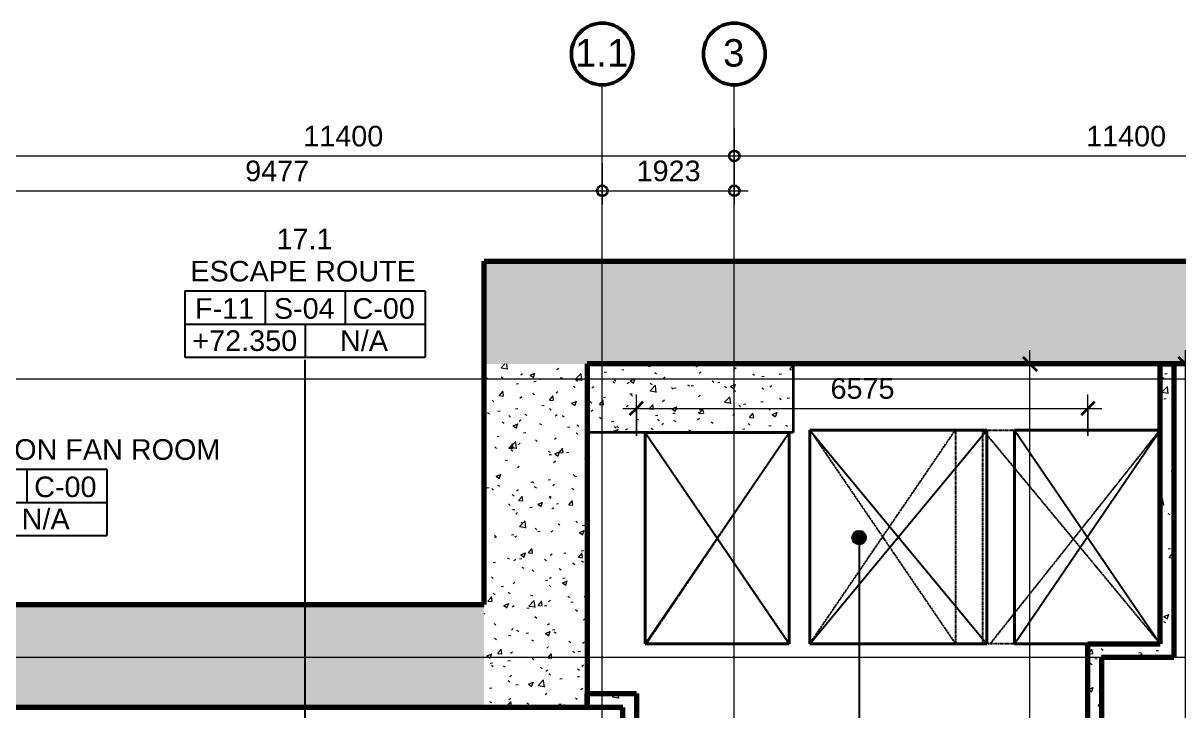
# Model space of a CAD drawing. Header units: millimetres. Extents: x -920221 to -841619, y -18676 to 22445.
# Drawn here: x -903239 to -886408, y 11415 to 21440 of the extents above; entities that cross this region are included whole.
import ezdxf

# ---------------------------------------------------------------- set-up
doc = ezdxf.new("R2010")
doc.units = ezdxf.units.MM
doc.linetypes.add('DPA_Grid _ Level 100', pattern=[10, 5.5, -1.6, 1.3, -1.6])
doc.linetypes.add('DPA_Overhead 100', pattern=[2.75, 1.75, -1])
for name, color, linetype, lineweight in [('_ _ A-DETL-OPENING', 1, 'Continuous', 25), ('A-ANNO-DIMS', 1, 'Continuous', 9), ('A-ANNO-DIMS-100', 1, 'Continuous', 9), ('A-FLOR-E', 2, 'Continuous', 35), ('A-FLOR-OVHD', 2, 'DPA_Overhead 100', 25), ('A-ROOM-IDEN', 3, 'Continuous', 25), ('A-ROOM-LINE', 3, 'Continuous', 25), ('A-WALL', 5, 'Continuous', 35), ('A-WALL-PATT', 1, 'Continuous', 35), ('S-GRID', 251, 'Continuous', 9), ('S-GRID-IDEN', 3, 'Continuous', 50), ('WALL', 5, 'Continuous', 35), ('WALL-E', 2, 'Continuous', 35)]:
    doc.layers.add(name, color=color, linetype=linetype, lineweight=lineweight)
doc.styles.add('Arial', font='arial.ttf', dxfattribs={"height": 400})
doc.styles.add('Arial_2', font='arial.ttf', dxfattribs={"height": 300})
doc.dimstyles.new('DPA-DIM-3_0_C-C', dxfattribs={"dimscale": 304.8, "dimtxt": 306.07782, "dimasz": 0.492126, "dimexe": 0.656168, "dimexo": 0.0625, "dimgap": 0.164042, "dimtad": 1, "dimdec": 0, "dimzin": 0, "dimdsep": 46, "dimtxsty": 'Arial_2', "dimblk1": 'DOTBLANK', "dimblk2": 'DOTBLANK', "dimsah": 1, "dimcen": 0.09, "dimdle": 0.656168, "dimadec": 8, "dimazin": 0, "dimtfac": 1, "dimtdec": 4, "dimtix": 1, "dimtmove": 0, "dimatfit": 3, "dimfxl": 1.312336, "dimfxlon": 1, "dimtvp": 1, "dimtolj": 1, "dimtzin": 0, "dimarcsym": 2})
doc.dimstyles.new('DPA-DIM-3_0_T-T', dxfattribs={"dimscale": 304.8, "dimtxt": 306.07782, "dimasz": 0.656168, "dimexe": 0.656168, "dimexo": 0.0625, "dimgap": 0.164042, "dimtad": 1, "dimdec": 0, "dimzin": 0, "dimdsep": 46, "dimtxsty": 'Arial_2', "dimblk1": 'OBLIQUE', "dimblk2": 'OBLIQUE', "dimsah": 1, "dimcen": 0.09, "dimdle": 0.656168, "dimadec": 8, "dimazin": 0, "dimtfac": 1, "dimtdec": 4, "dimtix": 1, "dimtmove": 0, "dimatfit": 3, "dimfxl": 1.312336, "dimfxlon": 1, "dimtvp": 1, "dimtolj": 1, "dimtzin": 0, "dimarcsym": 2})
pattern_1 = [(50, (0, 0), (728.7365, -63.75582), [76.2, -838.2]), (355, (0, 0), (-140.9716, 764.2276), [60.96, -670.56]), (100.451, (60.7, -5.3), (587.77, 700.46675), [64.76, -712.36]), (46.184, (0, 203.2), (1084.3162, -168.171), [114.3, -1257.3]), (96.636, (90.4, 189.2), (949.6099, 989.7098), [97.14, -1068.54]), (351.184, (0, 203.2), (949.6206, 989.7012), [91.44, -1005.84]), (21, (101.6, 152.4), (606.45787, -409.06057), [76.2, -838.2]), (326, (101.6, 152.4), (247.20834, 736.7529), [60.96, -670.56]), (71.451, (152.14, 118.3), (853.66825, 327.68547), [64.76, -712.36]), (37.5, (0, 0), (12.35469, 338.22012), [33.528, -628.904, 33.528, -647.192, -673.1]), (37.5, (0, 0), (12.35469, 338.22012), [-1343.152, 33.528, -639.572]), (7.5, (0, 0), (267.27887, 400.72213), [33.528, -354.584, 33.528, -613.664, -256.54]), (7.5, (0, 0), (267.27887, 400.72213), [-1035.304, 33.528, -223.012]), (327.5, (-226.57, 0), (542.36333, -22.915345), [33.528, -220.472, 33.528, -758.952, -1051.56]), (327.5, (-226.57, 0), (542.36333, -22.915345), [-1046.48, 33.528, -1018.032]), (317.5, (-328.17, 0), (592.51696, 101.7071), [33.528, -296.672, 33.528, -492.76, -746.76]), (317.5, (-328.17, 0), (592.51696, 101.7071), [-856.488, 33.528, -713.232])]

# ---------------------------------------------------------------- blocks, each defined once
blk = doc.blocks.new('Walls New - Walls New-13988885-4280-01 ENLARGED LOWER PLATFORM LEVEL - REFLECTED CEILING PLAN - SHEET 1')
at = {"layer": 'A-WALL-PATT', "lineweight": 9}
h = blk.add_hatch(dxfattribs=at)
h.set_pattern_fill('FP_1', color=256, style=0, pattern_type=2)
h.set_pattern_definition(pattern_1)
h.paths.add_polyline_path([(-892025, 15472), (-892025, 16472), (-895025, 16472), (-895025, 15472)])
at = {"layer": 'WALL'}
for p, q in [((-895025, 16472), (-892025, 16472)), ((-895025, 15472), (-895025, 16472)), ((-892025, 16472), (-892025, 15472)), ((-892025, 15472), (-895025, 15472))]:
    blk.add_line(p, q, dxfattribs=at)
blk = doc.blocks.new('Grid - 100 Scale-2291345-4280-01 ENLARGED LOWER PLATFORM LEVEL - REFLECTED CEILING PLAN - SHEET 1')
at = {"layer": 'S-GRID-IDEN'}
blk.add_circle((0, 0), 4.5, dxfattribs=at)
blk = doc.blocks.new('DIMBLOCK2-4280-01 ENLARGED LOWER PLATFORM LEVEL - REFLECTED CEILING PLAN - SHEET 1')
at = {"layer": 'A-ANNO-DIMS-100'}
for p, q in [((-904282, 19904), (-904282, 19304)), ((-904282, 19504), (-904282, 19904)), ((-892882, 19904), (-892882, 19304)), ((-892882, 19504), (-892882, 19904)), ((-904282, 19504), (-892882, 19504))]:
    blk.add_line(p, q, dxfattribs=at)
at = {"layer": 'A-ANNO-DIMS-100', "lineweight": 35}
for centre in [(-904282, 19504), (-892882, 19504)]:
    blk.add_circle(centre, 75, dxfattribs=at)
at = {"layer": 'A-ANNO-DIMS-100', "color": 0, "insert": (-899159, 19943), "char_height": 300, "width": 1384.41, "attachment_point": 1, "line_spacing_factor": 0.941778, "style": 'Arial_2'}
blk.add_mtext('11400', dxfattribs=at)
blk = doc.blocks.new('_DotBlank')
at = {"color": 0, "linetype": 'ByBlock', "lineweight": -2}
blk.add_line((-0.5, 0), (-1, 0), dxfattribs=at)
blk.add_circle((0, 0), 0.5, dxfattribs=at)
blk = doc.blocks.new('DIMBLOCK3-4280-01 ENLARGED LOWER PLATFORM LEVEL - REFLECTED CEILING PLAN - SHEET 1')
at = {"layer": 'A-ANNO-DIMS-100'}
for p, q in [((-892882, 19904), (-892882, 19304)), ((-892882, 19504), (-892882, 19904)), ((-881482, 19904), (-881482, 19304)), ((-881482, 19504), (-881482, 19904)), ((-892882, 19504), (-881482, 19504))]:
    blk.add_line(p, q, dxfattribs=at)
at = {"layer": 'A-ANNO-DIMS-100', "lineweight": 35}
for centre in [(-892882, 19504), (-881482, 19504)]:
    blk.add_circle(centre, 75, dxfattribs=at)
at = {"layer": 'A-ANNO-DIMS-100', "color": 0, "insert": (-887759, 19943), "char_height": 300, "width": 1384.41, "attachment_point": 1, "line_spacing_factor": 0.941778, "style": 'Arial_2'}
blk.add_mtext('11400', dxfattribs=at)
blk = doc.blocks.new('DPA_Room Tag Box - Standard-4486259-4280-01 ENLARGED LOWER PLATFORM LEVEL - REFLECTED CEILING PLAN - SHEET 1')
at = {"layer": 'A-ROOM-LINE'}
for p, q in [((-17.5, -2.94), (-17.5, -12.6)), ((-17.5, -2.94), (17.5, -2.94)), ((-5.83, -2.94), (-5.83, -7.77)), ((5.83, -2.94), (5.83, -7.77)), ((17.5, -2.94), (17.5, -12.6)), ((-17.5, -7.77), (17.5, -7.77)), ((0, -7.77), (0, -12.6)), ((-17.5, -12.6), (17.5, -12.6))]:
    blk.add_line(p, q, dxfattribs=at)
blk = doc.blocks.new('DIMBLOCK18-4280-01 ENLARGED LOWER PLATFORM LEVEL - REFLECTED CEILING PLAN - SHEET 1')
at = {"layer": 'A-ANNO-DIMS-100'}
for p, q in [((-894307, 15425), (-894307, 16025)), ((-887732, 15425), (-887732, 16025)), ((-894507, 15825), (-887532, 15825)), ((-894307, 15825), (-894307, 15425)), ((-887732, 15825), (-887732, 15425))]:
    blk.add_line(p, q, dxfattribs=at)
at = {"layer": 'A-ANNO-DIMS-100', "lineweight": 35}
for p, q in [((-894307, 15825), (-894407, 15725)), ((-894307, 15825), (-894207, 15925)), ((-887732, 15825), (-887832, 15725)), ((-887732, 15825), (-887632, 15925))]:
    blk.add_line(p, q, dxfattribs=at)
at = {"layer": 'A-ANNO-DIMS-100', "color": 0, "insert": (-891481, 16265), "char_height": 300, "width": 1107.53, "attachment_point": 1, "line_spacing_factor": 0.941778, "style": 'Arial_2'}
blk.add_mtext('6575', dxfattribs=at)
blk = doc.blocks.new('_Oblique')
at = {"color": 0, "linetype": 'ByBlock', "lineweight": -2}
blk.add_line((-0.5, -0.5), (0.5, 0.5), dxfattribs=at)
blk = doc.blocks.new('DIMBLOCK21-4280-01 ENLARGED LOWER PLATFORM LEVEL - REFLECTED CEILING PLAN - SHEET 1')
at = {"layer": 'A-ANNO-DIMS-100'}
for p, q in [((-886311, 3879), (-886311, 16672)), ((-886711, 16472), (-886111, 16472)), ((-886311, 16472), (-886711, 16472)), ((-886711, 4079), (-886111, 4079)), ((-886311, 4079), (-886711, 4079))]:
    blk.add_line(p, q, dxfattribs=at)
at = {"layer": 'A-ANNO-DIMS-100', "lineweight": 35}
for p, q in [((-886311, 16472), (-886411, 16572)), ((-886311, 16472), (-886211, 16372)), ((-886311, 4079), (-886411, 4179)), ((-886311, 4079), (-886211, 3979))]:
    blk.add_line(p, q, dxfattribs=at)
at = {"layer": 'A-ANNO-DIMS-100', "color": 0, "insert": (-886750, 9699), "char_height": 300, "width": 1384.41, "attachment_point": 1, "rotation": 90, "line_spacing_factor": 0.941778, "style": 'Arial_2'}
blk.add_mtext('12393', dxfattribs=at)
blk = doc.blocks.new('DIMBLOCK26-4280-01 ENLARGED LOWER PLATFORM LEVEL - REFLECTED CEILING PLAN - SHEET 1')
at = {"layer": 'A-ANNO-DIMS-100'}
for p, q in [((-888576, 3779), (-888576, 16672)), ((-888976, 16472), (-888376, 16472)), ((-888576, 16472), (-888976, 16472)), ((-888176, 3979), (-888776, 3979)), ((-888576, 3979), (-888176, 3979))]:
    blk.add_line(p, q, dxfattribs=at)
at = {"layer": 'A-ANNO-DIMS-100', "lineweight": 35}
for p, q in [((-888576, 16472), (-888676, 16572)), ((-888576, 16472), (-888476, 16372)), ((-888576, 3979), (-888676, 4079)), ((-888576, 3979), (-888476, 3879))]:
    blk.add_line(p, q, dxfattribs=at)
at = {"layer": 'A-ANNO-DIMS-100', "color": 0, "insert": (-889015, 9649), "char_height": 300, "width": 1384.41, "attachment_point": 1, "rotation": 90, "line_spacing_factor": 0.941778, "style": 'Arial_2'}
blk.add_mtext('12493', dxfattribs=at)
blk = doc.blocks.new('DIMBLOCK33-4280-01 ENLARGED LOWER PLATFORM LEVEL - REFLECTED CEILING PLAN - SHEET 1')
at = {"layer": 'A-ANNO-DIMS-100'}
for p, q in [((-904282, 19397), (-904282, 18797)), ((-904282, 18997), (-904282, 19397)), ((-894805, 19397), (-894805, 18797)), ((-894805, 18997), (-894805, 19397)), ((-904482, 18997), (-894805, 18997))]:
    blk.add_line(p, q, dxfattribs=at)
at = {"layer": 'A-ANNO-DIMS-100', "lineweight": 35}
for centre in [(-904282, 18997), (-894805, 18997)]:
    blk.add_circle(centre, 75, dxfattribs=at)
at = {"layer": 'A-ANNO-DIMS-100', "color": 0, "insert": (-900005, 19436), "char_height": 300, "width": 1107.53, "attachment_point": 1, "line_spacing_factor": 0.941778, "style": 'Arial_2'}
blk.add_mtext('9477', dxfattribs=at)
blk = doc.blocks.new('DIMBLOCK34-4280-01 ENLARGED LOWER PLATFORM LEVEL - REFLECTED CEILING PLAN - SHEET 1')
at = {"layer": 'A-ANNO-DIMS-100'}
for p, q in [((-894805, 19397), (-894805, 18797)), ((-894805, 18997), (-894805, 19397)), ((-892882, 19397), (-892882, 18797)), ((-892882, 18997), (-892882, 19397)), ((-894805, 18997), (-892682, 18997))]:
    blk.add_line(p, q, dxfattribs=at)
at = {"layer": 'A-ANNO-DIMS-100', "lineweight": 35}
for centre in [(-894805, 18997), (-892882, 18997)]:
    blk.add_circle(centre, 75, dxfattribs=at)
at = {"layer": 'A-ANNO-DIMS-100', "color": 0, "insert": (-894305, 19436), "char_height": 300, "width": 1107.53, "attachment_point": 1, "line_spacing_factor": 0.941778, "style": 'Arial_2'}
blk.add_mtext('1923', dxfattribs=at)

msp = doc.modelspace()

# ---------------------------------------------------------------- hatches: boundary and pattern name
at = {"layer": 'A-ROOM-IDEN'}
h = msp.add_hatch(color=256, dxfattribs=at)
edge = h.paths.add_edge_path()
edge.add_arc((-891065.2, 13940.9), 100, 0, 360)
at = {"layer": 'A-WALL-PATT', "lineweight": 9}
h = msp.add_hatch(dxfattribs=at)
h.set_pattern_fill('FP_1', color=256, style=0, pattern_type=2)
h.set_pattern_definition(pattern_1)
h.paths.add_polyline_path([(-896525.4, 16472), (-848907.4, 16472), (-848907.4, 17972), (-896525.4, 17972)])
h = msp.add_hatch(dxfattribs=at)
h.set_pattern_fill('FP_1', color=256, style=0, pattern_type=2)
h.set_pattern_definition(pattern_1)
h.paths.add_polyline_path([(-895025.4, 11466.4), (-895025.4, 16472), (-896525.4, 16472), (-896525.4, 11466.4)])
h = msp.add_hatch(dxfattribs=at)
h.set_pattern_fill('FP_1', color=256, style=0, pattern_type=2)
h.set_pattern_definition(pattern_1)
h.paths.add_polyline_path([(-886482.4, 12394), (-886482.4, 16472), (-886682.4, 16472), (-886682.4, 12394)])
h = msp.add_hatch(dxfattribs=at)
h.set_pattern_fill('FP_1', color=256, style=0, pattern_type=2)
h.set_pattern_definition(pattern_1)
h.paths.add_polyline_path([(-896525.4, 11466.4), (-896525.4, 12966.4), (-915637.4, 12966.4), (-915637.4, 11466.4), (-898813, 11466.4)])
h = msp.add_hatch(dxfattribs=at)
h.set_pattern_fill('FP_1', color=256, style=0, pattern_type=2)
h.set_pattern_definition(pattern_1)
h.paths.add_polyline_path([(-887532.4, 4079), (-887532.4, 12394), (-887732.4, 12394), (-887732.4, 4079)])
h = msp.add_hatch(dxfattribs=at)
h.set_pattern_fill('FP_1', color=256, style=0, pattern_type=2)
h.set_pattern_definition(pattern_1)
h.paths.add_polyline_path([(-886482.4, 12194), (-886482.4, 12394), (-887532.4, 12394), (-887532.4, 12194), (-886737.9, 12194)])
h = msp.add_hatch(dxfattribs=at)
h.set_pattern_fill('FP_1', color=256, style=0, pattern_type=2)
h.set_pattern_definition(pattern_1)
h.paths.add_polyline_path([(-894507.4, 11466.4), (-894507.4, 11666.4), (-895025.4, 11666.4), (-895025.4, 11466.4)])
h = msp.add_hatch(dxfattribs=at)
h.set_pattern_fill('FP_1', color=256, style=0, pattern_type=2)
h.set_pattern_definition(pattern_1)
h.paths.add_polyline_path([(-894307.4, 4079), (-894307.4, 7216.4), (-894507.4, 7216.4), (-894507.4, 4079), (-894422.1, 4079)])
h.paths.add_polyline_path([(-894307.4, 10716.4), (-894307.4, 11666.4), (-894507.4, 11666.4), (-894507.4, 10716.4), (-894422.1, 10716.4)])

# ---------------------------------------------------------------- linework, layer by layer
at = {"layer": '_ _ A-DETL-OPENING'}
for p, q in [((-891782.4, 12394), (-889202.4, 15509)), ((-891782.4, 15509), (-889202.4, 12394)), ((-891782.4, 12394), (-891782.4, 15509)), ((-891782.4, 15509), (-889202.4, 15509)), ((-889202.4, 15509), (-889202.4, 12394)), ((-888802.4, 12394), (-888802.4, 15509)), ((-888802.4, 12394), (-886682.4, 15509)), ((-888802.4, 15509), (-886682.4, 12394)), ((-888802.4, 15509), (-886682.4, 15509)), ((-886682.4, 15509), (-886682.4, 12394)), ((-894182.4, 12394), (-892082.4, 15472)), ((-894182.4, 15472), (-892082.4, 12394)), ((-894182.4, 12394), (-894182.4, 15472)), ((-894182.4, 15472), (-892082.4, 15472)), ((-892082.4, 15472), (-892082.4, 12394)), ((-892082.4, 12394), (-894182.4, 12394)), ((-889202.4, 12394), (-891782.4, 12394)), ((-886682.4, 12394), (-888802.4, 12394))]:
    msp.add_line(p, q, dxfattribs=at)
at = {"layer": 'A-FLOR-E'}
for p, q in [((-895025.4, 16472), (-848907.4, 16472)), ((-895025.4, 11466.4), (-895025.4, 16472)), ((-895025.4, 16472), (-895025.4, 11466.4)), ((-848907.4, 16472), (-895025.4, 16472)), ((-895025.4, 11466.4), (-895025.4, 16472)), ((-895025.4, 16472), (-848907.4, 16472)), ((-848907.4, 16472), (-895025.4, 16472)), ((-895025.4, 16472), (-895025.4, 11466.4)), ((-891782.4, 15509), (-889202.4, 15509)), ((-891782.4, 12394), (-891782.4, 15509)), ((-889202.4, 15509), (-891782.4, 15509)), ((-891782.4, 15509), (-891782.4, 12394)), ((-889202.4, 15509), (-889202.4, 12394)), ((-889202.4, 12394), (-889202.4, 15509)), ((-888802.4, 15509), (-886682.4, 15509)), ((-888802.4, 12394), (-888802.4, 15509)), ((-886682.4, 15509), (-888802.4, 15509)), ((-888802.4, 15509), (-888802.4, 12394)), ((-886682.4, 15509), (-886682.4, 12394)), ((-886682.4, 12394), (-886682.4, 15509)), ((-894182.4, 15472), (-892082.4, 15472)), ((-894182.4, 12394), (-894182.4, 15472)), ((-892082.4, 15472), (-894182.4, 15472)), ((-894182.4, 15472), (-894182.4, 12394)), ((-892082.4, 15472), (-892082.4, 12394)), ((-892082.4, 12394), (-892082.4, 15472)), ((-892082.4, 12394), (-894182.4, 12394)), ((-894182.4, 12394), (-892082.4, 12394)), ((-889202.4, 12394), (-891782.4, 12394)), ((-891782.4, 12394), (-889202.4, 12394)), ((-886682.4, 12394), (-888802.4, 12394)), ((-888802.4, 12394), (-886682.4, 12394)), ((-914137.4, 11466.4), (-895025.4, 11466.4)), ((-895025.4, 11466.4), (-914137.4, 11466.4)), ((-914137.4, 11466.4), (-895025.4, 11466.4)), ((-895025.4, 11466.4), (-914137.4, 11466.4))]:
    msp.add_line(p, q, dxfattribs=at)
at = {"layer": 'A-FLOR-OVHD', "color": 8}
for p, q in [((-891782.4, 12394), (-889662.4, 15509)), ((-891782.4, 15509), (-889662.4, 12394)), ((-891782.4, 12394), (-891782.4, 15509)), ((-891782.4, 15509), (-889662.4, 15509)), ((-889662.4, 15509), (-889662.4, 12394)), ((-889262.4, 15509), (-886682.4, 12394)), ((-889262.4, 12394), (-889262.4, 15509)), ((-889262.4, 15509), (-886682.4, 15509)), ((-889153.8, 12394), (-886682.4, 15509)), ((-886682.4, 15509), (-886682.4, 12394)), ((-894182.4, 15472), (-892082.4, 12394)), ((-894182.4, 12394), (-894182.4, 15472)), ((-894182.4, 15472), (-892082.4, 15472)), ((-894159.8, 12394), (-892082.4, 15472)), ((-892082.4, 15472), (-892082.4, 12394)), ((-892082.4, 12394), (-894182.4, 12394)), ((-889662.4, 12394), (-891782.4, 12394)), ((-886682.4, 12394), (-889262.4, 12394))]:
    msp.add_line(p, q, dxfattribs=at)
at = {"layer": 'A-ROOM-IDEN'}
for p, q in [((-899132.8, 2650.1), (-899132.8, 16531.2)), ((-891065.2, 13940.9), (-891065.2, 1610.4))]:
    msp.add_line(p, q, dxfattribs=at)
msp.add_circle((-891065.2, 13940.9), 100, dxfattribs=at)
at = {"layer": 'A-WALL', "color": 7, "lineweight": 70}
for p, q in [((-896525.4, 16472), (-896525.4, 17972)), ((-896525.4, 17972), (-848907.4, 17972)), ((-896525.4, 12966.4), (-896525.4, 16472)), ((-848907.4, 16472), (-895025.4, 16472)), ((-895025.4, 16472), (-895025.4, 11466.4)), ((-886682.4, 12394), (-886682.4, 16472)), ((-886682.4, 16472), (-886482.4, 16472)), ((-886482.4, 16472), (-886482.4, 12394)), ((-915637.4, 12966.4), (-896525.4, 12966.4)), ((-887732.4, 5429), (-887732.4, 12394)), ((-887732.4, 12394), (-887532.4, 12394)), ((-887532.4, 12394), (-886682.4, 12394)), ((-886482.4, 12394), (-886482.4, 12194)), ((-887532.4, 12194), (-887532.4, 4079)), ((-886482.4, 12194), (-887532.4, 12194)), ((-895025.4, 11466.4), (-895025.4, 11666.4)), ((-895025.4, 11666.4), (-894507.4, 11666.4)), ((-894507.4, 11666.4), (-894307.4, 11666.4)), ((-894307.4, 11666.4), (-894307.4, 10716.4)), ((-896525.4, 11466.4), (-908507.4, 11466.4)), ((-895025.4, 11466.4), (-896525.4, 11466.4)), ((-894507.4, 11466.4), (-895025.4, 11466.4)), ((-894507.4, 10716.4), (-894507.4, 11466.4))]:
    msp.add_line(p, q, dxfattribs=at)
at = {"layer": 'S-GRID', "linetype": 'DPA_Grid _ Level 100'}
for p, q in [((-894805.4, -17805.7), (-894805.4, 20540.3)), ((-892882.4, -17805.7), (-892882.4, 20540.3)), ((-846157.4, 16252), (-918895.3, 16252)), ((-846157.4, 12194), (-918895.3, 12194))]:
    msp.add_line(p, q, dxfattribs=at)
at = {"layer": 'WALL-E'}
for p, q in [((-886682.4, 16472), (-886482.4, 16472)), ((-886682.4, 16472), (-886482.4, 16472)), ((-886682.4, 15509), (-886682.4, 12394)), ((-886682.4, 12394), (-886682.4, 15509)), ((-887732.4, 12394), (-886682.4, 12394)), ((-886682.4, 12394), (-887732.4, 12394)), ((-895025.4, 11466.4), (-895025.4, 11666.4)), ((-895025.4, 11666.4), (-895025.4, 11466.4))]:
    msp.add_line(p, q, dxfattribs=at)

# ---------------------------------------------------------------- block references
at = {"layer": 'A-ROOM-IDEN', "xscale": 99.99999999999993, "yscale": 99.99999999999993, "zscale": 99.99999999999993}
for p in [(-899132.8, 17831.2), (-903768.9, 15231.2)]:
    msp.add_blockref('DPA_Room Tag Box - Standard-4486259-4280-01 ENLARGED LOWER PLATFORM LEVEL - REFLECTED CEILING PLAN - SHEET 1', p, dxfattribs=at)
at = {"layer": 'S-GRID-IDEN', "xscale": 99.99999999999993, "yscale": 99.99999999999993, "zscale": 99.99999999999993}
for p in [(-894805.4, 20990.3), (-892882.4, 20990.3)]:
    msp.add_blockref('Grid - 100 Scale-2291345-4280-01 ENLARGED LOWER PLATFORM LEVEL - REFLECTED CEILING PLAN - SHEET 1', p, dxfattribs=at)
at = {"layer": 'WALL-E'}
msp.add_blockref('Walls New - Walls New-13988885-4280-01 ENLARGED LOWER PLATFORM LEVEL - REFLECTED CEILING PLAN - SHEET 1', (0, 0), dxfattribs=at)

# ---------------------------------------------------------------- texts
at = {"layer": 'A-ROOM-IDEN', "lineweight": 9, "char_height": 300, "attachment_point": 1, "style": 'Arial_2'}
for s, insert, width in [('17.1', (-899548.9, 18443.8), 1010.126), ('ESCAPE ROUTE', (-900802.9, 17974.9), 4040.505), ('F-11', (-900735.5, 17430.6), 1058.227), ('S-04', (-899587.3, 17430.6), 1090.295), ('C-00', (-898442.3, 17430.6), 1114.346), ('+72.350', (-900774.6, 16961.9), 1883.966), ('N/A', (-898623.8, 16961.9), 857.806), ('TUNNEL VENTILATION FAN ROOM', (-907281.4, 15374.9), 8505.904), ('C-00', (-903078.3, 14830.6), 1114.346), ('N/A', (-903259.8, 14361.9), 857.806)]:
    msp.add_mtext(s, dxfattribs=dict(at, insert=insert, width=width))
at = {"layer": 'S-GRID-IDEN', "lineweight": 9, "char_height": 400, "attachment_point": 1, "style": 'Arial'}
for s, insert, width in [('3', (-893045.7, 21206.2), 376.793), ('1.1', (-895203.2, 21206.2), 945.991)]:
    msp.add_mtext(s, dxfattribs=dict(at, insert=insert, width=width))

# ---------------------------------------------------------------- dimensions: what is measured, and where the dimension line sits
at = {"layer": 'A-ANNO-DIMS'}
for base, p1, p2, dimstyle, override, picture, middle in [((-892882.4, 19503.8), (-904282.4, 19903.8), (-892882.4, 19903.8), 'DPA-DIM-3_0_C-C', {"dimpost": '<>', "dimfxl": 11400}, 'DIMBLOCK2-4280-01 ENLARGED LOWER PLATFORM LEVEL - REFLECTED CEILING PLAN - SHEET 1', (-898582.4, 19706.9)), ((-881482.4, 19503.8), (-892882.4, 19903.8), (-881482.4, 19903.8), 'DPA-DIM-3_0_C-C', {"dimpost": '<>', "dimfxl": 11400}, 'DIMBLOCK3-4280-01 ENLARGED LOWER PLATFORM LEVEL - REFLECTED CEILING PLAN - SHEET 1', (-887182.4, 19706.9)), ((-894805.4, 18996.9), (-904282.4, 19396.9), (-894805.4, 19396.9), 'DPA-DIM-3_0_C-C', {"dimpost": '<>', "dimfxl": 9477.000119}, 'DIMBLOCK33-4280-01 ENLARGED LOWER PLATFORM LEVEL - REFLECTED CEILING PLAN - SHEET 1', (-899543.9, 19200.1)), ((-892882.4, 18996.9), (-894805.4, 19396.9), (-892882.4, 19396.9), 'DPA-DIM-3_0_C-C', {"dimpost": '<>', "dimfxl": 1922.999881}, 'DIMBLOCK34-4280-01 ENLARGED LOWER PLATFORM LEVEL - REFLECTED CEILING PLAN - SHEET 1', (-893843.9, 19200.2)), ((-887732.4, 15825.4), (-894307.4, 15425.4), (-887732.4, 15425.4), 'DPA-DIM-3_0_T-T', {"dimpost": '<>', "dimfxl": 6575}, 'DIMBLOCK18-4280-01 ENLARGED LOWER PLATFORM LEVEL - REFLECTED CEILING PLAN - SHEET 1', (-891019.9, 16028.5))]:
    dim = msp.add_linear_dim(base=base, p1=p1, p2=p2, dimstyle=dimstyle, override=override, dxfattribs=at)
    dim.commit()
    dim.dimension.update_dxf_attribs({"geometry": picture, "text_midpoint": middle})
for base, p1, p2, override, picture, middle in [((-888575.6, 16472), (-888175.6, 3979), (-888975.6, 16472), {"dimpost": '<>', "dimfxl": 12518.585954}, 'DIMBLOCK26-4280-01 ENLARGED LOWER PLATFORM LEVEL - REFLECTED CEILING PLAN - SHEET 1', (-888778.8, 10225.5)), ((-886310.7, 16472), (-886710.7, 4079), (-886710.7, 16472), {"dimpost": '<>', "dimfxl": 12392.998011}, 'DIMBLOCK21-4280-01 ENLARGED LOWER PLATFORM LEVEL - REFLECTED CEILING PLAN - SHEET 1', (-886514, 10275.5))]:
    dim = msp.add_linear_dim(base=base, p1=p1, p2=p2, angle=90, dimstyle='DPA-DIM-3_0_T-T', override=override, dxfattribs=at)
    dim.commit()
    dim.dimension.update_dxf_attribs({"geometry": picture, "text_midpoint": middle})

doc.saveas('drawing.dxf')
